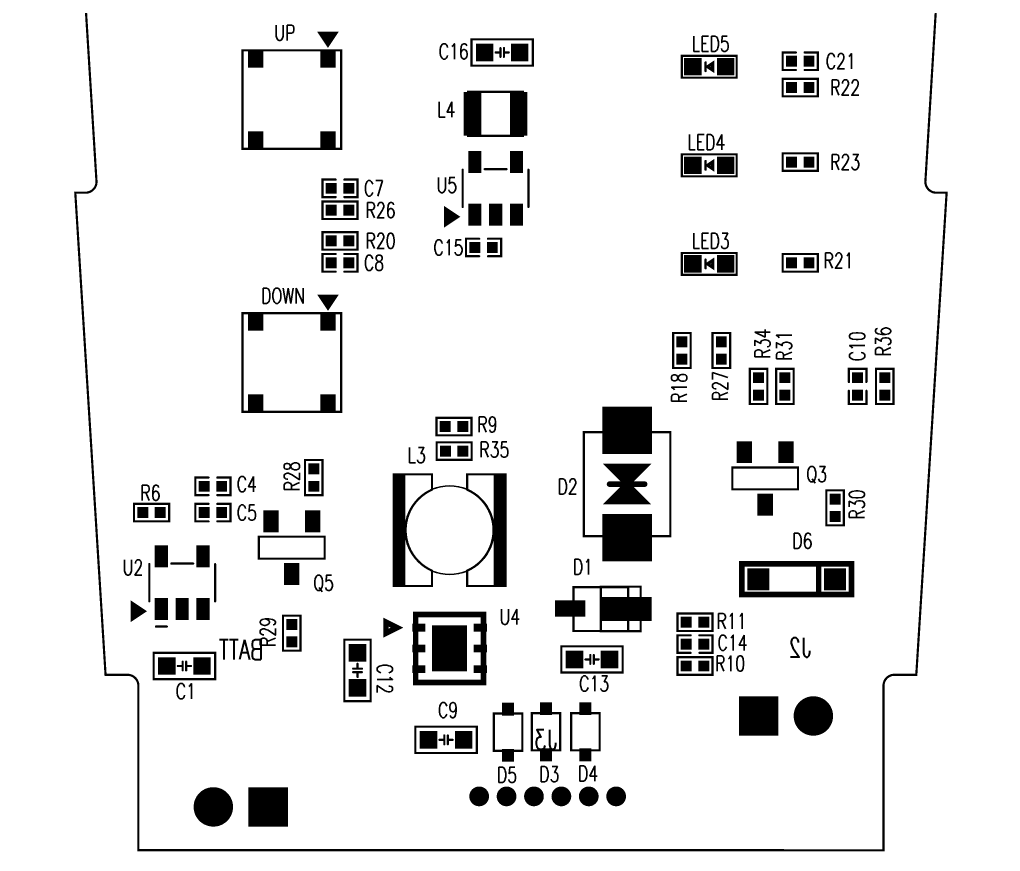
# Model space of a CAD drawing. Extents: x -5.3 to 40.5, y -0.1 to 73.1.
# Drawn here: x -4.42 to 40.33, y -0.06 to 37.9 of the extents above; entities that cross this region are included whole.
import ezdxf
from ezdxf.enums import TextEntityAlignment as Align

# ---------------------------------------------------------------- set-up
doc = ezdxf.new("R2010")
doc.units = 0
doc.header["$MEASUREMENT"] = 0
for name, pattern in [('KEEPOUT_00001000$0', [2, 1, 1]), ('TRMIDX_0', [2, 1, 1]), ('TRMIDX_1', [2, 1, 1])]:
    doc.linetypes.add(name, pattern=pattern)
doc.layers.get('0').update_dxf_attribs({"linetype": 'CONTINUOUS'})
for name, color, linetype in [('BOARD_OUTLINE_00', 254, 'CONTINUOUS'), ('DRIL_NPLTE_THRU_01', 96, 'CONTINUOUS'), ('DRIL_NPLTE_THRU_02', 2, 'CONTINUOUS'), ('DRIL_PLTE_THRU_01', 96, 'CONTINUOUS'), ('DRIL_PLTE_THRU_02', 2, 'CONTINUOUS'), ('DRIL_SYMBOL', 254, 'CONTINUOUS'), ('KEEPOUT_01', 4, 'CONTINUOUS'), ('PADS_BOT', 34, 'CONTINUOUS'), ('PADS_INNER', 3, 'CONTINUOUS'), ('PADS_TOP', 3, 'CONTINUOUS'), ('PADS_XR_123', 4, 'CONTINUOUS'), ('PART_NAME_01', 254, 'CONTINUOUS'), ('PART_NAME_02', 254, 'CONTINUOUS'), ('PART_TOP_2DLINE_00', 254, 'CONTINUOUS'), ('PART_TOP_2DLINE_01', 254, 'CONTINUOUS'), ('PART_TOP_2DLINE_126', 254, 'CONTINUOUS'), ('PART_TOP_COPPER_01', 254, 'CONTINUOUS')]:
    doc.layers.add(name, color=color, linetype=linetype)
doc.styles.add('W0$1', font='simplex', dxfattribs={"width": 0.75})
doc.styles.add('W0$127', font='simplex', dxfattribs={"width": 0.75})

# ---------------------------------------------------------------- blocks, each defined once
blk = doc.blocks.new('SMOOTH_0$1')
at = {"const_width": 0.05}
blk.add_lwpolyline([(-0.025, 0, 1), (0.025, 0, 1)], format="xyb", close=True, dxfattribs=at)
blk = doc.blocks.new('BOARD_1')
at = {"layer": 'BOARD_OUTLINE_00', "const_width": 0.1}
blk.add_lwpolyline([(1, -1), (35, -1.01), (35, 6.5, -0.414214), (35.5, 7), (36.496, 7), (37.88, 29), (37.411, 29, -0.432221), (36.912, 29.53), (37.462, 38.53, -0.396433), (37.961, 39), (38.51, 39), (40.28, 67.087, 0.432739), (38.483, 69), (20, 69), (20, 68.94, -0.969914), (18, 68.94), (18, 69), (12, 69), (12, 55.7, -0.414214), (11.3, 55), (6.7, 55, -0.414214), (6, 55.7), (6, 69), (-2.483, 69, 0.432739), (-4.28, 67.087), (-3.925, 61.595), (-3.92, 61.58), (-3.92, 61.17, -0.414214), (-4.12, 60.97), (-4.17, 60.97, 0.414214), (-4.37, 60.77), (-4.37, 53.3, 0.414214), (-4.07, 53), (-3.67, 53, -0.414214), (-3.37, 52.7), (-3.37, 52.633), (-3.34, 52.26), (-2.505, 39), (-1.97, 39, -0.396433), (-1.471, 38.531), (-0.913, 29.531, -0.432221), (-1.412, 29), (-1.88, 29), (-0.498, 7), (0.5, 7, -0.414214), (1, 6.5)], format="xyb", close=True, dxfattribs=at)
at = {"layer": 'BOARD_OUTLINE_00'}
for p in [(35, 6.5), (1, -1), (35, -1.01)]:
    blk.add_blockref('SMOOTH_0$1', p, dxfattribs=at)
blk = doc.blocks.new('PART_BODY_TOP_10')
at = {"layer": 'PART_TOP_2DLINE_01', "const_width": 0.1}
for points in [[(-0.2, 0.4), (-0.8, 0.4), (-0.8, -0.4), (-0.2, -0.4)], [(0.2, 0.4), (0.8, 0.4), (0.8, -0.4), (0.2, -0.4)]]:
    blk.add_lwpolyline(points, dxfattribs=at)
at = {"layer": 'PART_TOP_2DLINE_01'}
for p in [(-0.8, 0.4), (-0.2, 0.4), (0.2, 0.4), (0.8, 0.4), (-0.8, -0.4), (-0.2, -0.4), (0.2, -0.4), (0.8, -0.4)]:
    blk.add_blockref('SMOOTH_0$1', p, dxfattribs=at)
blk = doc.blocks.new('DRIL_HOLE_0')
blk.add_lwpolyline([(0, 0, 1), (0, 0, 1)], format="xyb", close=True)
blk = doc.blocks.new('PAD_0')
blk.add_lwpolyline([(0, 0, 1), (0, 0, 1)], format="xyb", close=True)
blk = doc.blocks.new('PAD_1')
at = {"const_width": 0.5}
blk.add_lwpolyline([(-0.25, 0), (0.25, 0)], dxfattribs=at)
blk = doc.blocks.new('STK_TOP_5')
at = {"layer": 'DRIL_NPLTE_THRU_01'}
blk.add_blockref('DRIL_HOLE_0', (0, 0), dxfattribs=at)
at = {"layer": 'DRIL_NPLTE_THRU_02'}
blk.add_blockref('DRIL_HOLE_0', (0, 0), dxfattribs=at)
at = {"layer": 'PADS_BOT'}
blk.add_blockref('PAD_0', (0, 0), dxfattribs=at)
at = {"layer": 'PADS_INNER'}
blk.add_blockref('PAD_0', (0, 0), dxfattribs=at)
at = {"layer": 'PADS_TOP'}
blk.add_blockref('PAD_1', (0, 0), dxfattribs=at)
blk = doc.blocks.new('SYM_TOP_4')
for name, p in [('PART_BODY_TOP_10', (0, 0)), ('STK_TOP_5', (-0.4, 0)), ('STK_TOP_5', (0.4, 0))]:
    blk.add_blockref(name, p)
blk = doc.blocks.new('PART_TOP_0')
blk.add_blockref('SYM_TOP_4', (0, 0))
at = {"layer": 'PART_NAME_01', "style": 'W0$1', "width": 0.75}
blk.add_text('C14', height=0.7, dxfattribs=at).set_placement((1.713, 0.065), align=Align.MIDDLE_CENTER)
blk = doc.blocks.new('PART_TOP_1')
blk.add_blockref('SYM_TOP_4', (0, 0))
at = {"layer": 'PART_NAME_01', "style": 'W0$1', "width": 0.75}
blk.add_text('C15', height=0.7, dxfattribs=at).set_placement((-1.6, 0), align=Align.MIDDLE_CENTER)
blk = doc.blocks.new('PART_TOP_5')
blk.add_blockref('SYM_TOP_4', (0, 0))
at = {"layer": 'PART_NAME_01', "style": 'W0$1', "width": 0.75}
blk.add_text('C21', height=0.7, rotation=180, dxfattribs=at).set_placement((-1.85, 0), align=Align.MIDDLE_CENTER)
blk = doc.blocks.new('PART_TOP_10')
blk.add_blockref('SYM_TOP_4', (0, 0))
at = {"layer": 'PART_NAME_01', "style": 'W0$1', "width": 0.75}
blk.add_text('C4', height=0.7, dxfattribs=at).set_placement((1.55, 0.1), align=Align.MIDDLE_CENTER)
blk = doc.blocks.new('PART_TOP_11')
blk.add_blockref('SYM_TOP_4', (0, 0))
at = {"layer": 'PART_NAME_01', "style": 'W0$1', "width": 0.75}
blk.add_text('C5', height=0.7, dxfattribs=at).set_placement((1.55, 0), align=Align.MIDDLE_CENTER)
blk = doc.blocks.new('PART_BODY_TOP_11')
at = {"layer": 'PART_TOP_2DLINE_00', "const_width": 0.1}
blk.add_lwpolyline([(-1.4, 0.6), (1.4, 0.6), (1.4, -0.6), (-1.4, -0.6)], close=True, dxfattribs=at)
for points in [[(-0.3, 0), (-0.08, 0)], [(-0.08, 0.2), (-0.08, -0.2)], [(0.08, 0.2), (0.08, -0.2)], [(0.08, 0), (0.3, 0)]]:
    blk.add_lwpolyline(points, dxfattribs=at)
at = {"layer": 'PART_TOP_2DLINE_00'}
for p in [(-1.4, 0.6), (1.4, 0.6), (-0.3, 0), (-0.08, 0.2), (-0.08, 0), (0.08, 0.2), (0.08, 0), (0.3, 0), (-0.08, -0.2), (0.08, -0.2), (-1.4, -0.6), (1.4, -0.6)]:
    blk.add_blockref('SMOOTH_0$1', p, dxfattribs=at)
blk = doc.blocks.new('PAD_2')
at = {"const_width": 0.8}
blk.add_lwpolyline([(-0.4, 0), (0.4, 0)], dxfattribs=at)
blk = doc.blocks.new('STK_TOP_6')
at = {"layer": 'DRIL_NPLTE_THRU_01'}
blk.add_blockref('DRIL_HOLE_0', (0, 0), dxfattribs=at)
at = {"layer": 'DRIL_NPLTE_THRU_02'}
blk.add_blockref('DRIL_HOLE_0', (0, 0), dxfattribs=at)
at = {"layer": 'PADS_BOT'}
blk.add_blockref('PAD_0', (0, 0), dxfattribs=at)
at = {"layer": 'PADS_INNER'}
blk.add_blockref('PAD_0', (0, 0), dxfattribs=at)
at = {"layer": 'PADS_TOP'}
blk.add_blockref('PAD_2', (0, 0), dxfattribs=at)
blk = doc.blocks.new('SYM_TOP_5')
for name, p in [('PART_BODY_TOP_11', (0, 0)), ('STK_TOP_6', (-0.8, 0)), ('STK_TOP_6', (0.8, 0))]:
    blk.add_blockref(name, p)
blk = doc.blocks.new('PART_TOP_13')
blk.add_blockref('SYM_TOP_5', (0, 0))
at = {"layer": 'PART_NAME_01', "style": 'W0$1', "width": 0.75}
blk.add_text('C1', height=0.7, rotation=180, dxfattribs=at).set_placement((0.4, 1.5))
blk = doc.blocks.new('PART_TOP_14')
blk.add_blockref('SYM_TOP_5', (0, 0))
at = {"layer": 'PART_NAME_01', "style": 'W0$1', "width": 0.75}
blk.add_text('C12', height=0.7, dxfattribs=at).set_placement((-0.3, 0.9))
blk = doc.blocks.new('PART_TOP_15')
blk.add_blockref('SYM_TOP_5', (0, 0))
at = {"layer": 'PART_NAME_01', "style": 'W0$1', "width": 0.75}
blk.add_text('C13', height=0.7, rotation=180, dxfattribs=at).set_placement((0.589, 1.453))
blk = doc.blocks.new('PART_TOP_16')
blk.add_blockref('SYM_TOP_5', (0, 0))
at = {"layer": 'PART_NAME_01', "style": 'W0$1', "width": 0.75}
blk.add_text('C16', height=0.7, rotation=180, dxfattribs=at).set_placement((2.9, 0.3))
blk = doc.blocks.new('PART_BODY_TOP_12')
at = {"layer": 'PART_TOP_2DLINE_00', "const_width": 0.1}
for points in [[(-1.5, 0.85), (-1.5, -0.85)], [(-0.5, 0.875), (0.5, 0.875)], [(1.5, 0.85), (1.5, -0.85)], [(-2.3, -1), (-2.15, -1)], [(-2.3, -1.1), (-2, -1.1)], [(-2.3, -1.2), (-1.85, -1.2)], [(-2.3, -1.3), (-1.7, -1.3)], [(-2.3, -1.4), (-1.85, -1.4)], [(-2.3, -1.5), (-2, -1.5)], [(-2.3, -1.6), (-2.15, -1.6)]]:
    blk.add_lwpolyline(points, dxfattribs=at)
blk.add_lwpolyline([(-2.3, -0.9), (-1.7, -1.3), (-2.3, -1.7)], close=True, dxfattribs=at)
at = {"layer": 'PART_TOP_2DLINE_00'}
for p in [(-1.5, 0.85), (-0.5, 0.875), (0.5, 0.875), (1.5, 0.85), (-2.3, -0.9), (-1.5, -0.85), (1.5, -0.85), (-2.3, -1), (-2.3, -1.1), (-2.3, -1.2), (-2.3, -1.3), (-2.15, -1), (-2, -1.1), (-1.85, -1.2), (-1.7, -1.3), (-1.7, -1.3), (-2.3, -1.4), (-2.3, -1.5), (-2.3, -1.6), (-2.3, -1.7), (-2.15, -1.6), (-2, -1.5), (-1.85, -1.4)]:
    blk.add_blockref('SMOOTH_0$1', p, dxfattribs=at)
blk = doc.blocks.new('PAD_3')
at = {"const_width": 0.6}
blk.add_lwpolyline([(-0.5, 0), (0.5, 0)], dxfattribs=at)
blk = doc.blocks.new('STK_TOP_7')
at = {"layer": 'DRIL_NPLTE_THRU_01'}
blk.add_blockref('DRIL_HOLE_0', (0, 0), dxfattribs=at)
at = {"layer": 'DRIL_NPLTE_THRU_02'}
blk.add_blockref('DRIL_HOLE_0', (0, 0), dxfattribs=at)
at = {"layer": 'PADS_BOT'}
blk.add_blockref('PAD_0', (0, 0), dxfattribs=at)
at = {"layer": 'PADS_INNER'}
blk.add_blockref('PAD_0', (0, 0), dxfattribs=at)
at = {"layer": 'PADS_TOP', "rotation": 90}
blk.add_blockref('PAD_3', (0, 0), dxfattribs=at)
blk = doc.blocks.new('SYM_TOP_6')
for name, p in [('STK_TOP_7', (-0.95, 1.2)), ('STK_TOP_7', (0.95, 1.2)), ('PART_BODY_TOP_12', (0, 0)), ('STK_TOP_7', (-0.95, -1.2)), ('STK_TOP_7', (0, -1.2)), ('STK_TOP_7', (0.95, -1.2))]:
    blk.add_blockref(name, p)
blk = doc.blocks.new('PART_TOP_18')
blk.add_blockref('SYM_TOP_6', (0, 0))
at = {"layer": 'PART_NAME_01', "style": 'W0$1', "width": 0.75}
blk.add_text('U5', height=0.7, dxfattribs=at).set_placement((-2.225, 0.15), align=Align.MIDDLE_CENTER)
blk = doc.blocks.new('PART_BODY_TOP_14')
at = {"layer": 'PART_TOP_2DLINE_01', "const_width": 0.1}
blk.add_lwpolyline([(-0.8, 0.4), (0.8, 0.4), (0.8, -0.4), (-0.8, -0.4)], close=True, dxfattribs=at)
at = {"layer": 'PART_TOP_2DLINE_01'}
for p in [(-0.8, 0.4), (0.8, 0.4), (-0.8, -0.4), (0.8, -0.4)]:
    blk.add_blockref('SMOOTH_0$1', p, dxfattribs=at)
blk = doc.blocks.new('STK_TOP_9')
at = {"layer": 'DRIL_NPLTE_THRU_01'}
blk.add_blockref('DRIL_HOLE_0', (0, 0), dxfattribs=at)
at = {"layer": 'DRIL_NPLTE_THRU_02'}
blk.add_blockref('DRIL_HOLE_0', (0, 0), dxfattribs=at)
at = {"layer": 'PADS_BOT'}
blk.add_blockref('PAD_0', (0, 0), dxfattribs=at)
at = {"layer": 'PADS_INNER'}
blk.add_blockref('PAD_0', (0, 0), dxfattribs=at)
at = {"layer": 'PADS_TOP'}
blk.add_blockref('PAD_1', (0, 0), dxfattribs=at)
at = {"layer": 'PADS_XR_123'}
blk.add_blockref('PAD_1', (0, 0), dxfattribs=at)
blk = doc.blocks.new('SYM_TOP_8')
for name, p in [('PART_BODY_TOP_14', (0, 0)), ('STK_TOP_9', (-0.4, 0)), ('STK_TOP_9', (0.4, 0))]:
    blk.add_blockref(name, p)
blk = doc.blocks.new('PART_TOP_20')
blk.add_blockref('SYM_TOP_8', (0, 0))
at = {"layer": 'PART_NAME_01', "style": 'W0$1', "width": 0.75}
blk.add_text('R10', height=0.7, rotation=180, dxfattribs=at).set_placement((-1.6, -0.113), align=Align.MIDDLE_CENTER)
blk = doc.blocks.new('PART_TOP_21')
blk.add_blockref('SYM_TOP_8', (0, 0))
at = {"layer": 'PART_NAME_01', "style": 'W0$1', "width": 0.75}
blk.add_text('R11', height=0.7, dxfattribs=at).set_placement((1.666, 0.05), align=Align.MIDDLE_CENTER)
blk = doc.blocks.new('PART_TOP_29')
blk.add_blockref('SYM_TOP_8', (0, 0))
at = {"layer": 'PART_NAME_01', "style": 'W0$1', "width": 0.75}
blk.add_text('R28', height=0.7, dxfattribs=at).set_placement((0.05, 1), align=Align.MIDDLE_CENTER)
blk = doc.blocks.new('PART_TOP_30')
blk.add_blockref('SYM_TOP_8', (0, 0))
at = {"layer": 'PART_NAME_01', "style": 'W0$1', "width": 0.75}
blk.add_text('R29', height=0.7, rotation=180, dxfattribs=at).set_placement((-0.05, -1.1), align=Align.MIDDLE_CENTER)
blk = doc.blocks.new('PART_TOP_34')
blk.add_blockref('SYM_TOP_8', (0, 0))
at = {"layer": 'PART_NAME_01', "style": 'W0$1', "width": 0.75}
blk.add_text('R6', height=0.7, rotation=180, dxfattribs=at).set_placement((0.05, -0.9), align=Align.MIDDLE_CENTER)
blk = doc.blocks.new('PART_TOP_37')
blk.add_blockref('SYM_TOP_8', (0, 0))
at = {"layer": 'PART_NAME_01', "style": 'W0$1', "width": 0.75}
blk.add_text('R9', height=0.7, rotation=180, dxfattribs=at).set_placement((-1.528, -0.092), align=Align.MIDDLE_CENTER)
blk = doc.blocks.new('PART_BODY_TOP_17')
at = {"layer": 'PART_TOP_2DLINE_00', "const_width": 0.1}
blk.add_lwpolyline([(-1.25, -1), (1.25, -1), (1.25, 1), (-1.25, 1)], close=True, dxfattribs=at)
at = {"layer": 'PART_TOP_COPPER_01', "linetype": 'TRMIDX_1', "const_width": 0.1}
blk.add_lwpolyline([(0, -1.01), (1.82, -1.01), (1.82, 1.02), (0, 1.02)], close=True, dxfattribs=at)
at = {"layer": 'PART_TOP_2DLINE_00'}
for p in [(-1.25, 1), (1.25, 1), (-1.25, -1), (1.25, -1)]:
    blk.add_blockref('SMOOTH_0$1', p, dxfattribs=at)
at = {"layer": 'PART_TOP_COPPER_01'}
for p in [(0, 1.02), (1.82, 1.02), (0, -1.01), (1.82, -1.01)]:
    blk.add_blockref('SMOOTH_0$1', p, dxfattribs=at)
blk = doc.blocks.new('PAD_6')
at = {"const_width": 0.75}
blk.add_lwpolyline([(-0.69, 0), (0.69, 0)], dxfattribs=at)
blk = doc.blocks.new('STK_TOP_14')
at = {"layer": 'DRIL_PLTE_THRU_01'}
blk.add_blockref('DRIL_HOLE_0', (0, 0), dxfattribs=at)
at = {"layer": 'DRIL_PLTE_THRU_02'}
blk.add_blockref('DRIL_HOLE_0', (0, 0), dxfattribs=at)
at = {"layer": 'PADS_BOT'}
blk.add_blockref('PAD_0', (0, 0), dxfattribs=at)
at = {"layer": 'PADS_INNER'}
blk.add_blockref('PAD_0', (0, 0), dxfattribs=at)
at = {"layer": 'PADS_TOP'}
blk.add_blockref('PAD_6', (0, 0), dxfattribs=at)
blk = doc.blocks.new('PAD_7')
at = {"const_width": 1.1}
blk.add_lwpolyline([(-1.16, 0), (1.16, 0)], dxfattribs=at)
blk = doc.blocks.new('STK_TOP_13')
at = {"layer": 'DRIL_PLTE_THRU_01'}
blk.add_blockref('DRIL_HOLE_0', (0, 0), dxfattribs=at)
at = {"layer": 'DRIL_PLTE_THRU_02'}
blk.add_blockref('DRIL_HOLE_0', (0, 0), dxfattribs=at)
at = {"layer": 'PADS_BOT'}
blk.add_blockref('PAD_0', (0, 0), dxfattribs=at)
at = {"layer": 'PADS_INNER'}
blk.add_blockref('PAD_0', (0, 0), dxfattribs=at)
at = {"layer": 'PADS_TOP'}
blk.add_blockref('PAD_7', (0, 0), dxfattribs=at)
blk = doc.blocks.new('SYM_TOP_11')
for name, p in [('PART_BODY_TOP_17', (0, 0)), ('STK_TOP_13', (1.16, 0)), ('STK_TOP_14', (-1.4, 0.02))]:
    blk.add_blockref(name, p)
blk = doc.blocks.new('PART_TOP_40')
blk.add_blockref('SYM_TOP_11', (0, 0))
at = {"layer": 'PART_NAME_01', "style": 'W0$1', "width": 0.75}
blk.add_text('D1', height=0.7, dxfattribs=at).set_placement((-0.81483, 1.925832), align=Align.MIDDLE_CENTER)
blk = doc.blocks.new('PART_BODY_TOP_19')
at = {"layer": 'PART_TOP_2DLINE_00', "const_width": 0.1}
blk.add_lwpolyline([(-1.25, -1), (1.25, -1), (1.25, 1), (-1.25, 1)], close=True, dxfattribs=at)
at = {"layer": 'PART_TOP_2DLINE_00'}
for p in [(-1.25, 1), (1.25, 1), (-1.25, -1), (1.25, -1)]:
    blk.add_blockref('SMOOTH_0$1', p, dxfattribs=at)
blk = doc.blocks.new('PAD_8')
at = {"const_width": 0.8}
blk.add_lwpolyline([(-1, 0), (1, 0)], dxfattribs=at)
blk = doc.blocks.new('STK_TOP_15')
at = {"layer": 'DRIL_PLTE_THRU_01'}
blk.add_blockref('DRIL_HOLE_0', (0, 0), dxfattribs=at)
at = {"layer": 'DRIL_PLTE_THRU_02'}
blk.add_blockref('DRIL_HOLE_0', (0, 0), dxfattribs=at)
at = {"layer": 'PADS_BOT'}
blk.add_blockref('PAD_0', (0, 0), dxfattribs=at)
at = {"layer": 'PADS_INNER'}
blk.add_blockref('PAD_0', (0, 0), dxfattribs=at)
at = {"layer": 'PADS_TOP', "rotation": 90}
blk.add_blockref('PAD_8', (0, 0), dxfattribs=at)
blk = doc.blocks.new('SYM_TOP_13')
for name, p in [('STK_TOP_15', (-1.05, 0)), ('STK_TOP_15', (1.05, 0)), ('PART_BODY_TOP_19', (0, 0))]:
    blk.add_blockref(name, p)
blk = doc.blocks.new('PART_TOP_41')
blk.add_blockref('SYM_TOP_13', (0, 0))
at = {"layer": 'PART_NAME_01', "style": 'W0$1', "width": 0.75}
blk.add_text('L4', height=0.7, rotation=180, dxfattribs=at).set_placement((2.25, -0.2), align=Align.MIDDLE_CENTER)
blk = doc.blocks.new('PART_BODY_TOP_20')
at = {"layer": 'KEEPOUT_01', "linetype": 'KEEPOUT_00001000$0'}
blk.add_lwpolyline([(-2.025, 0, 1), (2.025, 0, 1)], format="xyb", close=True, dxfattribs=at)
at = {"layer": 'PART_TOP_COPPER_01', "linetype": 'TRMIDX_0', "const_width": 0.1}
blk.add_lwpolyline([(-2.55, 2.55), (-0.8, 2.55), (-0.8, 1.85, 0.651892), (-0.8, -1.85), (-0.8, -2.55), (-2.55, -2.55)], format="xyb", close=True, dxfattribs=at)
at = {"layer": 'PART_TOP_COPPER_01', "linetype": 'TRMIDX_1', "const_width": 0.1}
blk.add_lwpolyline([(0.8, 2.55), (2.55, 2.55), (2.55, -2.55), (0.8, -2.55), (0.8, -1.85, 0.652514), (0.8, 1.85)], format="xyb", close=True, dxfattribs=at)
at = {"layer": 'PART_TOP_COPPER_01'}
for p in [(-2.55, 2.55), (-0.8, 2.55), (0.8, 2.55), (2.55, 2.55), (-0.8, 1.85), (0.8, 1.85), (-0.8, -1.85), (0.8, -1.85), (-2.55, -2.55), (-0.8, -2.55), (0.8, -2.55), (2.55, -2.55)]:
    blk.add_blockref('SMOOTH_0$1', p, dxfattribs=at)
blk = doc.blocks.new('PAD_9')
at = {"const_width": 0.515}
blk.add_lwpolyline([(-2.54, 0), (2.54, 0)], dxfattribs=at)
blk = doc.blocks.new('STK_TOP_16')
at = {"layer": 'DRIL_PLTE_THRU_01'}
blk.add_blockref('DRIL_HOLE_0', (0, 0), dxfattribs=at)
at = {"layer": 'DRIL_PLTE_THRU_02'}
blk.add_blockref('DRIL_HOLE_0', (0, 0), dxfattribs=at)
at = {"layer": 'PADS_BOT'}
blk.add_blockref('PAD_0', (0, 0), dxfattribs=at)
at = {"layer": 'PADS_INNER'}
blk.add_blockref('PAD_0', (0, 0), dxfattribs=at)
at = {"layer": 'PADS_TOP', "rotation": 90}
blk.add_blockref('PAD_9', (0, 0), dxfattribs=at)
blk = doc.blocks.new('SYM_TOP_14')
for name, p in [('STK_TOP_16', (-2.275, 0)), ('STK_TOP_16', (2.275, 0)), ('PART_BODY_TOP_20', (0, 0))]:
    blk.add_blockref(name, p)
blk = doc.blocks.new('PART_TOP_42')
blk.add_blockref('SYM_TOP_14', (0, 0))
at = {"layer": 'PART_NAME_01', "style": 'W0$1', "width": 0.75}
blk.add_text('L3', height=0.7, rotation=180, dxfattribs=at).set_placement((1.917, -3.071))
blk = doc.blocks.new('PART_BODY_TOP_23')
at = {"layer": 'PART_TOP_2DLINE_00', "const_width": 0.1}
for points in [[(-1.5, 0.85), (-1.5, -0.85)], [(-0.5, 0.875), (0.5, 0.875)], [(1.5, 0.85), (1.5, -0.85)], [(-2.3, -1), (-2.15, -1)], [(-2.3, -1.1), (-2, -1.1)], [(-2.3, -1.2), (-1.85, -1.2)], [(-2.3, -1.3), (-1.7, -1.3)], [(-2.3, -1.4), (-1.85, -1.4)], [(-2.3, -1.5), (-2, -1.5)], [(-2.3, -1.6), (-2.15, -1.6)], [(-0.7, -2), (-1.2, -2)]]:
    blk.add_lwpolyline(points, dxfattribs=at)
blk.add_lwpolyline([(-2.3, -0.9), (-1.7, -1.3), (-2.3, -1.7)], close=True, dxfattribs=at)
at = {"layer": 'PART_TOP_2DLINE_00'}
for p in [(-1.5, 0.85), (-0.5, 0.875), (0.5, 0.875), (1.5, 0.85), (-2.3, -0.9), (-1.5, -0.85), (1.5, -0.85), (-2.3, -1), (-2.3, -1.1), (-2.3, -1.2), (-2.3, -1.3), (-2.15, -1), (-2, -1.1), (-1.85, -1.2), (-1.7, -1.3), (-1.7, -1.3), (-2.3, -1.4), (-2.3, -1.5), (-2.3, -1.6), (-2.3, -1.7), (-2.15, -1.6), (-2, -1.5), (-1.85, -1.4), (-1.2, -2), (-0.7, -2)]:
    blk.add_blockref('SMOOTH_0$1', p, dxfattribs=at)
blk = doc.blocks.new('SYM_TOP_17')
for name, p in [('STK_TOP_7', (-0.95, 1.2)), ('STK_TOP_7', (0.95, 1.2)), ('PART_BODY_TOP_23', (0, 0)), ('STK_TOP_7', (-0.95, -1.2)), ('STK_TOP_7', (0, -1.2)), ('STK_TOP_7', (0.95, -1.2))]:
    blk.add_blockref(name, p)
blk = doc.blocks.new('PART_TOP_49')
blk.add_blockref('SYM_TOP_17', (0, 0))
at = {"layer": 'PART_NAME_01', "style": 'W0$1', "width": 0.75}
blk.add_text('U2', height=0.7, dxfattribs=at).set_placement((-2.25, 0.7), align=Align.MIDDLE_CENTER)
blk = doc.blocks.new('PART_TOP_50')
blk.add_blockref('SYM_TOP_8', (0, 0))
at = {"layer": 'PART_NAME_01', "style": 'W0$1', "width": 0.75}
blk.add_text('R18', height=0.7, dxfattribs=at).set_placement((-1.71, 0.12), align=Align.MIDDLE_CENTER)
blk = doc.blocks.new('PART_TOP_51')
blk.add_blockref('SYM_TOP_8', (0, 0))
at = {"layer": 'PART_NAME_01', "style": 'W0$1', "width": 0.75}
blk.add_text('R27', height=0.7, dxfattribs=at).set_placement((-1.63, 0.06), align=Align.MIDDLE_CENTER)
blk = doc.blocks.new('PART_TOP_55')
blk.add_blockref('SYM_TOP_8', (0, 0))
at = {"layer": 'PART_NAME_01', "style": 'W0$1', "width": 0.75}
blk.add_text('R31', height=0.7, dxfattribs=at).set_placement((1.85, 0.04), align=Align.MIDDLE_CENTER)
blk = doc.blocks.new('PART_BODY_TOP_26')
at = {"layer": 'PART_TOP_2DLINE_01', "const_width": 0.1}
blk.add_lwpolyline([(-3.05, 2.05), (-2.45, 1.65), (-3.05, 1.25)], close=True, dxfattribs=at)
for points in [[(-3.05, 1.95), (-2.9, 1.95)], [(-3.05, 1.85), (-2.75, 1.85)], [(-3.05, 1.75), (-2.6, 1.75)], [(-3.05, 1.65), (-2.45, 1.65)], [(-3.05, 1.55), (-2.6, 1.55)], [(-3.05, 1.45), (-2.75, 1.45)], [(-3.05, 1.35), (-2.9, 1.35)]]:
    blk.add_lwpolyline(points, dxfattribs=at)
at = {"layer": 'PART_TOP_2DLINE_126', "const_width": 0.1}
for points in [[(-2.25, 2.25), (2.25, 2.25), (2.25, -2.25), (-2.25, -2.25)], [(-2.25, -2.25), (2.25, -2.25), (2.25, 2.25), (-2.25, 2.25)]]:
    blk.add_lwpolyline(points, close=True, dxfattribs=at)
at = {"layer": 'PART_TOP_2DLINE_01'}
for p in [(-3.05, 2.05), (-3.05, 1.95), (-3.05, 1.85), (-3.05, 1.75), (-2.9, 1.95), (-2.75, 1.85), (-2.6, 1.75), (-3.05, 1.65), (-3.05, 1.55), (-3.05, 1.45), (-3.05, 1.35), (-2.9, 1.35), (-2.75, 1.45), (-2.6, 1.55), (-2.45, 1.65), (-2.45, 1.65), (-3.05, 1.25)]:
    blk.add_blockref('SMOOTH_0$1', p, dxfattribs=at)
at = {"layer": 'PART_TOP_2DLINE_126'}
for p in [(-2.25, 2.25), (-2.25, 2.25), (2.25, 2.25), (2.25, 2.25), (-2.25, -2.25), (-2.25, -2.25), (2.25, -2.25), (2.25, -2.25)]:
    blk.add_blockref('SMOOTH_0$1', p, dxfattribs=at)
blk = doc.blocks.new('PAD_16')
at = {"const_width": 0.7}
blk.add_lwpolyline([(-0.425, 0), (0.425, 0)], dxfattribs=at)
blk = doc.blocks.new('STK_TOP_23')
at = {"layer": 'DRIL_NPLTE_THRU_01'}
blk.add_blockref('DRIL_HOLE_0', (0, 0), dxfattribs=at)
at = {"layer": 'DRIL_NPLTE_THRU_02'}
blk.add_blockref('DRIL_HOLE_0', (0, 0), dxfattribs=at)
at = {"layer": 'PADS_BOT'}
blk.add_blockref('PAD_0', (0, 0), dxfattribs=at)
at = {"layer": 'PADS_INNER'}
blk.add_blockref('PAD_0', (0, 0), dxfattribs=at)
at = {"layer": 'PADS_TOP'}
blk.add_blockref('PAD_16', (0, 0), dxfattribs=at)
blk = doc.blocks.new('SYM_TOP_20')
for name, p in [('PART_BODY_TOP_26', (0, 0)), ('STK_TOP_23', (-1.875, 1.65)), ('STK_TOP_23', (1.875, 1.65)), ('STK_TOP_23', (-1.875, -1.65)), ('STK_TOP_23', (1.875, -1.65))]:
    blk.add_blockref(name, p)
blk = doc.blocks.new('PART_TOP_56')
blk.add_blockref('SYM_TOP_20', (0, 0))
at = {"layer": 'PART_NAME_01', "style": 'W0$1', "width": 0.75}
blk.add_text('UP', height=0.7, rotation=90, dxfattribs=at).set_placement((-2.7, -0.8))
blk = doc.blocks.new('PART_TOP_57')
blk.add_blockref('SYM_TOP_20', (0, 0))
at = {"layer": 'PART_NAME_01', "style": 'W0$1', "width": 0.75}
blk.add_text('DOWN', height=0.7, rotation=90, dxfattribs=at).set_placement((-2.7, -1.4))
blk = doc.blocks.new('PART_TOP_58')
blk.add_blockref('SYM_TOP_8', (0, 0))
at = {"layer": 'PART_NAME_01', "style": 'W0$1', "width": 0.75}
blk.add_text('R21', height=0.7, dxfattribs=at).set_placement((1.75, 0.1), align=Align.MIDDLE_CENTER)
blk = doc.blocks.new('PART_TOP_59')
blk.add_blockref('SYM_TOP_8', (0, 0))
at = {"layer": 'PART_NAME_01', "style": 'W0$1', "width": 0.75}
blk.add_text('R22', height=0.7, dxfattribs=at).set_placement((2.05, 0), align=Align.MIDDLE_CENTER)
blk = doc.blocks.new('PART_TOP_60')
blk.add_blockref('SYM_TOP_8', (0, 0))
at = {"layer": 'PART_NAME_01', "style": 'W0$1', "width": 0.75}
blk.add_text('R23', height=0.7, dxfattribs=at).set_placement((2.05, 0), align=Align.MIDDLE_CENTER)
blk = doc.blocks.new('PART_BODY_TOP_27')
at = {"layer": 'PART_TOP_2DLINE_01', "const_width": 0.1}
for points in [[(-1.249, 0.5), (1.25, 0.5), (1.25, -0.501), (-1.249, -0.501)], [(-0.12, 0), (0.18, 0.2), (0.18, -0.2)]]:
    blk.add_lwpolyline(points, close=True, dxfattribs=at)
for points in [[(-0.17, 0.2), (-0.17, -0.2)], [(0, 0), (0.11, 0.07), (0.11, -0.07), (0, 0)]]:
    blk.add_lwpolyline(points, dxfattribs=at)
at = {"layer": 'PART_TOP_2DLINE_01'}
for p in [(-1.249, 0.5), (1.25, 0.5), (-0.17, 0.2), (-0.12, 0), (0, 0), (0, 0), (0.11, 0.07), (0.18, 0.2), (-0.17, -0.2), (0.11, -0.07), (0.18, -0.2), (-1.249, -0.501), (1.25, -0.501)]:
    blk.add_blockref('SMOOTH_0$1', p, dxfattribs=at)
blk = doc.blocks.new('STK_TOP_24')
at = {"layer": 'DRIL_NPLTE_THRU_01'}
blk.add_blockref('DRIL_HOLE_0', (0, 0), dxfattribs=at)
at = {"layer": 'DRIL_NPLTE_THRU_02'}
blk.add_blockref('DRIL_HOLE_0', (0, 0), dxfattribs=at)
at = {"layer": 'PADS_BOT'}
blk.add_blockref('PAD_0', (0, 0), dxfattribs=at)
at = {"layer": 'PADS_INNER'}
blk.add_blockref('PAD_0', (0, 0), dxfattribs=at)
at = {"layer": 'PADS_TOP'}
blk.add_blockref('PAD_2', (0, 0), dxfattribs=at)
at = {"layer": 'PADS_XR_123'}
blk.add_blockref('PAD_2', (0, 0), dxfattribs=at)
blk = doc.blocks.new('SYM_TOP_21')
for name, p in [('PART_BODY_TOP_27', (0, 0)), ('STK_TOP_24', (-0.75, 0)), ('STK_TOP_24', (0.75, 0))]:
    blk.add_blockref(name, p)
blk = doc.blocks.new('PART_TOP_61')
blk.add_blockref('SYM_TOP_21', (0, 0))
at = {"layer": 'PART_NAME_01', "style": 'W0$1', "width": 0.75}
blk.add_text('LED3', height=0.7, dxfattribs=at).set_placement((-0.8, 0.7))
blk = doc.blocks.new('PART_TOP_62')
blk.add_blockref('SYM_TOP_21', (0, 0))
at = {"layer": 'PART_NAME_01', "style": 'W0$1', "width": 0.75}
blk.add_text('LED4', height=0.7, dxfattribs=at).set_placement((-1, 0.7))
blk = doc.blocks.new('PART_TOP_63')
blk.add_blockref('SYM_TOP_21', (0, 0))
at = {"layer": 'PART_NAME_01', "style": 'W0$1', "width": 0.75}
blk.add_text('LED5', height=0.7, dxfattribs=at).set_placement((-0.8, 0.7))
blk = doc.blocks.new('PART_TOP_66')
blk.add_blockref('SYM_TOP_4', (0, 0))
at = {"layer": 'PART_NAME_01', "style": 'W0$1', "width": 0.75}
blk.add_text('C7', height=0.7, rotation=180, dxfattribs=at).set_placement((-1.55, 0), align=Align.MIDDLE_CENTER)
blk = doc.blocks.new('PART_TOP_67')
blk.add_blockref('SYM_TOP_4', (0, 0))
at = {"layer": 'PART_NAME_01', "style": 'W0$1', "width": 0.75}
blk.add_text('C8', height=0.7, rotation=180, dxfattribs=at).set_placement((-1.55, 0), align=Align.MIDDLE_CENTER)
blk = doc.blocks.new('PART_TOP_68')
blk.add_blockref('SYM_TOP_8', (0, 0))
at = {"layer": 'PART_NAME_01', "style": 'W0$1', "width": 0.75}
blk.add_text('R20', height=0.7, dxfattribs=at).set_placement((1.85, 0), align=Align.MIDDLE_CENTER)
blk = doc.blocks.new('PART_TOP_69')
blk.add_blockref('SYM_TOP_8', (0, 0))
at = {"layer": 'PART_NAME_01', "style": 'W0$1', "width": 0.75}
blk.add_text('R26', height=0.7, dxfattribs=at).set_placement((1.85, 0), align=Align.MIDDLE_CENTER)
blk = doc.blocks.new('PART_TOP_70')
blk.add_blockref('SYM_TOP_8', (0, 0))
at = {"layer": 'PART_NAME_01', "style": 'W0$1', "width": 0.75}
blk.add_text('R30', height=0.7, dxfattribs=at).set_placement((0.15, -1), align=Align.MIDDLE_CENTER)
blk = doc.blocks.new('SMOOTH_0$254')
at = {"const_width": 0.127}
blk.add_lwpolyline([(-0.0635, 0, 1), (0.0635, 0, 1)], format="xyb", close=True, dxfattribs=at)
blk = doc.blocks.new('PART_BODY_TOP_28')
at = {"layer": 'PART_TOP_2DLINE_00', "const_width": 0.1}
blk.add_lwpolyline([(-2.375, -1.97), (2.375, -1.97), (2.375, 1.97), (-2.375, 1.97)], close=True, dxfattribs=at)
at = {"layer": 'PART_TOP_2DLINE_01', "const_width": 0.254}
for points in [[(0, 0), (-0.8, 0.8), (-0.8, -0.8)], [(0, 0), (0.8, 0.8), (0.8, -0.8)], [(-0.6, 0.4), (-0.6, -0.4), (-0.2, 0)], [(0.6, 0.4), (0.6, -0.4), (0.2, 0)]]:
    blk.add_lwpolyline(points, close=True, dxfattribs=at)
for points in [[(0, 0.8), (0, -0.8)], [(-0.6, 0), (0.6, 0)]]:
    blk.add_lwpolyline(points, dxfattribs=at)
at = {"layer": 'PART_TOP_2DLINE_00'}
for p in [(-2.375, 1.97), (2.375, 1.97), (-2.375, -1.97), (2.375, -1.97)]:
    blk.add_blockref('SMOOTH_0$1', p, dxfattribs=at)
at = {"layer": 'PART_TOP_2DLINE_01'}
for p in [(-0.8, 0.8), (0, 0.8), (0.8, 0.8), (-0.6, 0.4), (0.6, 0.4), (-0.6, 0), (-0.2, 0), (0, 0), (0, 0), (0.2, 0), (0.6, 0), (-0.6, -0.4), (0.6, -0.4), (-0.8, -0.8), (0, -0.8), (0.8, -0.8)]:
    blk.add_blockref('SMOOTH_0$254', p, dxfattribs=at)
blk = doc.blocks.new('PAD_18')
blk.add_lwpolyline([(0, 0), (0, 0)])
blk = doc.blocks.new('PAD_19')
at = {"const_width": 2.16}
blk.add_lwpolyline([(-1.13, 0), (1.13, 0)], dxfattribs=at)
blk = doc.blocks.new('STK_TOP_25')
at = {"layer": 'DRIL_PLTE_THRU_01'}
blk.add_blockref('DRIL_HOLE_0', (0, 0), dxfattribs=at)
at = {"layer": 'DRIL_PLTE_THRU_02'}
blk.add_blockref('DRIL_HOLE_0', (0, 0), dxfattribs=at)
at = {"layer": 'PADS_BOT'}
blk.add_blockref('PAD_18', (0, 0), dxfattribs=at)
at = {"layer": 'PADS_INNER'}
blk.add_blockref('PAD_18', (0, 0), dxfattribs=at)
at = {"layer": 'PADS_TOP', "rotation": 90}
blk.add_blockref('PAD_19', (0, 0), dxfattribs=at)
blk = doc.blocks.new('SYM_TOP_22')
for name, p in [('STK_TOP_25', (-2.45, 0)), ('PART_BODY_TOP_28', (0, 0)), ('STK_TOP_25', (2.45, 0))]:
    blk.add_blockref(name, p)
blk = doc.blocks.new('PART_TOP_71')
blk.add_blockref('SYM_TOP_22', (0, 0))
at = {"layer": 'PART_NAME_01', "style": 'W0$1', "width": 0.75}
blk.add_text('D2', height=0.7, rotation=270, dxfattribs=at).set_placement((-0.46, 3.177))
blk = doc.blocks.new('PART_BODY_TOP_32')
at = {"layer": 'PART_TOP_2DLINE_00', "const_width": 0.1}
blk.add_lwpolyline([(-0.85, -0.65), (0.85, -0.65), (0.85, 0.65), (-0.85, 0.65)], close=True, dxfattribs=at)
at = {"layer": 'PART_TOP_2DLINE_00'}
for p in [(-0.85, 0.65), (0.85, 0.65), (-0.85, -0.65), (0.85, -0.65)]:
    blk.add_blockref('SMOOTH_0$1', p, dxfattribs=at)
blk = doc.blocks.new('PAD_26')
at = {"const_width": 0.55}
blk.add_lwpolyline([(-0.295, 0), (0.295, 0)], dxfattribs=at)
blk = doc.blocks.new('STK_TOP_32')
at = {"layer": 'DRIL_PLTE_THRU_01'}
blk.add_blockref('DRIL_HOLE_0', (0, 0), dxfattribs=at)
at = {"layer": 'DRIL_PLTE_THRU_02'}
blk.add_blockref('DRIL_HOLE_0', (0, 0), dxfattribs=at)
at = {"layer": 'PADS_BOT'}
blk.add_blockref('PAD_0', (0, 0), dxfattribs=at)
at = {"layer": 'PADS_INNER'}
blk.add_blockref('PAD_0', (0, 0), dxfattribs=at)
at = {"layer": 'PADS_TOP'}
blk.add_blockref('PAD_26', (0, 0), dxfattribs=at)
blk = doc.blocks.new('SYM_TOP_26')
for name, p in [('PART_BODY_TOP_32', (0, 0)), ('STK_TOP_32', (-1.055, 0)), ('STK_TOP_32', (1.055, 0))]:
    blk.add_blockref(name, p)
blk = doc.blocks.new('PART_TOP_77')
blk.add_blockref('SYM_TOP_26', (0, 0))
at = {"layer": 'PART_NAME_01', "style": 'W0$1', "width": 0.75}
blk.add_text('D3', height=0.7, rotation=270, dxfattribs=at).set_placement((-2.29, 0.31))
blk = doc.blocks.new('PART_TOP_78')
blk.add_blockref('SYM_TOP_26', (0, 0))
at = {"layer": 'PART_NAME_01', "style": 'W0$1', "width": 0.75}
blk.add_text('D4', height=0.7, rotation=270, dxfattribs=at).set_placement((-2.26, 0.34))
blk = doc.blocks.new('DRIL_SYMBOL_0$5')
at = {"layer": 'DRIL_SYMBOL', "const_width": 0.0508}
for points in [[(-0.254, 0), (0.254, 0)], [(0, -0.254), (0, 0.254)]]:
    blk.add_lwpolyline(points, dxfattribs=at)
blk = doc.blocks.new('DRIL_HOLE_0$5')
at = {"const_width": 0.25}
blk.add_lwpolyline([(-0.125, 0, 1), (0.125, 0, 1)], format="xyb", close=True, dxfattribs=at)
blk.add_blockref('DRIL_SYMBOL_0$5', (0, 0))
blk = doc.blocks.new('PAD_27')
at = {"const_width": 0.45}
blk.add_lwpolyline([(0, -0.225, 1), (0, 0.225, 1)], format="xyb", close=True, dxfattribs=at)
blk = doc.blocks.new('STK_BOT_33')
at = {"layer": 'DRIL_PLTE_THRU_01'}
blk.add_blockref('DRIL_HOLE_0$5', (0, 0), dxfattribs=at)
at = {"layer": 'DRIL_PLTE_THRU_02'}
blk.add_blockref('DRIL_HOLE_0$5', (0, 0), dxfattribs=at)
at = {"layer": 'PADS_BOT'}
blk.add_blockref('PAD_27', (0, 0), dxfattribs=at)
at = {"layer": 'PADS_INNER'}
blk.add_blockref('PAD_27', (0, 0), dxfattribs=at)
at = {"layer": 'PADS_TOP'}
blk.add_blockref('PAD_27', (0, 0), dxfattribs=at)
blk = doc.blocks.new('SYM_BOT_27')
for p in [(0, 0), (1.25, 0), (2.5, 0), (3.75, 0), (5, 0), (6.25, 0)]:
    blk.add_blockref('STK_BOT_33', p)
blk = doc.blocks.new('PART_BOT_80')
blk.add_blockref('SYM_BOT_27', (0, 0))
at = {"layer": 'PART_NAME_02', "style": 'W0$127', "width": 0.75}
blk.add_text('J3', height=0.889, rotation=180, dxfattribs=at).set_placement((3.55, -2.15))
blk = doc.blocks.new('PART_BODY_TOP_34')
at = {"layer": 'PART_TOP_2DLINE_00', "const_width": 0.1}
blk.add_lwpolyline([(-1.5, 0.5), (1.5, 0.5), (1.5, -0.5), (-1.5, -0.5)], close=True, dxfattribs=at)
at = {"layer": 'PART_TOP_2DLINE_00'}
for p in [(-1.5, 0.5), (1.5, 0.5), (-1.5, -0.5), (1.5, -0.5)]:
    blk.add_blockref('SMOOTH_0$1', p, dxfattribs=at)
blk = doc.blocks.new('PAD_15')
at = {"const_width": 0.7}
blk.add_lwpolyline([(-0.5, 0), (0.5, 0)], dxfattribs=at)
blk = doc.blocks.new('STK_TOP_8')
at = {"layer": 'DRIL_NPLTE_THRU_01'}
blk.add_blockref('DRIL_HOLE_0', (0, 0), dxfattribs=at)
at = {"layer": 'DRIL_NPLTE_THRU_02'}
blk.add_blockref('DRIL_HOLE_0', (0, 0), dxfattribs=at)
at = {"layer": 'PADS_BOT'}
blk.add_blockref('PAD_0', (0, 0), dxfattribs=at)
at = {"layer": 'PADS_INNER'}
blk.add_blockref('PAD_0', (0, 0), dxfattribs=at)
at = {"layer": 'PADS_TOP', "rotation": 90}
blk.add_blockref('PAD_15', (0, 0), dxfattribs=at)
blk = doc.blocks.new('SYM_TOP_28')
for name, p in [('STK_TOP_8', (0, 1.2)), ('PART_BODY_TOP_34', (0, 0)), ('STK_TOP_8', (-0.95, -1.2)), ('STK_TOP_8', (0.95, -1.2))]:
    blk.add_blockref(name, p)
blk = doc.blocks.new('PART_TOP_81')
blk.add_blockref('SYM_TOP_28', (0, 0))
at = {"layer": 'PART_NAME_01', "style": 'W0$1', "width": 0.75}
blk.add_text('Q5', height=0.7, rotation=180, dxfattribs=at).set_placement((-1.45, 1.6), align=Align.MIDDLE_CENTER)
blk = doc.blocks.new('PART_TOP_84')
blk.add_blockref('SYM_TOP_28', (0, 0))
at = {"layer": 'PART_NAME_01', "style": 'W0$1', "width": 0.75}
blk.add_text('Q3', height=0.7, rotation=180, dxfattribs=at).set_placement((-2.35, -0.2), align=Align.MIDDLE_CENTER)
blk = doc.blocks.new('PART_TOP_85')
blk.add_blockref('SYM_TOP_26', (0, 0))
at = {"layer": 'PART_NAME_01', "style": 'W0$1', "width": 0.75}
blk.add_text('D5', height=0.7, rotation=270, dxfattribs=at).set_placement((-2.3, 0.51))
blk = doc.blocks.new('PART_TOP_86')
blk.add_blockref('SYM_TOP_5', (0, 0))
at = {"layer": 'PART_NAME_01', "style": 'W0$1', "width": 0.75}
blk.add_text('C9', height=0.7, rotation=180, dxfattribs=at).set_placement((0.373, -1.011))
blk = doc.blocks.new('DRIL_SYMBOL_1')
at = {"layer": 'DRIL_SYMBOL', "const_width": 0.0508}
for points in [[(-0.254, 0), (0.254, 0)], [(0, -0.254), (0, 0.254)]]:
    blk.add_lwpolyline(points, dxfattribs=at)
blk = doc.blocks.new('DRIL_HOLE_1')
at = {"const_width": 0.5}
blk.add_lwpolyline([(-0.25, 0, 1), (0.25, 0, 1)], format="xyb", close=True, dxfattribs=at)
blk.add_blockref('DRIL_SYMBOL_1', (0, 0))
blk = doc.blocks.new('PAD_25')
at = {"const_width": 0.9}
blk.add_lwpolyline([(0, -0.45, 1), (0, 0.45, 1)], format="xyb", close=True, dxfattribs=at)
blk = doc.blocks.new('PAD_28')
at = {"const_width": 1.8}
blk.add_lwpolyline([(-0.9, 0), (0.9, 0)], dxfattribs=at)
blk = doc.blocks.new('STK_BOT_37')
at = {"layer": 'DRIL_PLTE_THRU_01'}
blk.add_blockref('DRIL_HOLE_1', (0, 0), dxfattribs=at)
at = {"layer": 'DRIL_PLTE_THRU_02'}
blk.add_blockref('DRIL_HOLE_1', (0, 0), dxfattribs=at)
at = {"layer": 'PADS_BOT'}
blk.add_blockref('PAD_28', (0, 0), dxfattribs=at)
at = {"layer": 'PADS_INNER'}
blk.add_blockref('PAD_25', (0, 0), dxfattribs=at)
at = {"layer": 'PADS_TOP'}
blk.add_blockref('PAD_28', (0, 0), dxfattribs=at)
blk = doc.blocks.new('STK_BOT_36')
at = {"layer": 'DRIL_PLTE_THRU_01'}
blk.add_blockref('DRIL_HOLE_1', (0, 0), dxfattribs=at)
at = {"layer": 'DRIL_PLTE_THRU_02'}
blk.add_blockref('DRIL_HOLE_1', (0, 0), dxfattribs=at)
at = {"layer": 'PADS_BOT'}
blk.add_blockref('PAD_25', (0, 0), dxfattribs=at)
at = {"layer": 'PADS_INNER'}
blk.add_blockref('PAD_25', (0, 0), dxfattribs=at)
at = {"layer": 'PADS_TOP'}
blk.add_blockref('PAD_25', (0, 0), dxfattribs=at)
blk = doc.blocks.new('SYM_BOT_29')
for name, p in [('STK_BOT_37', (-2.5, 0)), ('STK_BOT_36', (0, 0))]:
    blk.add_blockref(name, p)
blk = doc.blocks.new('PART_BOT_87')
blk.add_blockref('SYM_BOT_29', (0, 0))
at = {"layer": 'PART_NAME_02', "style": 'W0$127', "width": 0.75}
blk.add_text('BATT', height=0.889, dxfattribs=at).set_placement((-2.28, 6.73))
blk = doc.blocks.new('PART_TOP_88')
blk.add_blockref('SYM_TOP_8', (0, 0))
at = {"layer": 'PART_NAME_01', "style": 'W0$1', "width": 0.75}
blk.add_text('R34', height=0.7, dxfattribs=at).set_placement((1.95, -0.18), align=Align.MIDDLE_CENTER)
blk = doc.blocks.new('PART_BODY_TOP_36')
at = {"layer": 'PART_TOP_2DLINE_01', "const_width": 0.254}
blk.add_lwpolyline([(-2.5, -0.7), (2.5, -0.7), (2.5, 0.7), (-2.5, 0.7)], close=True, dxfattribs=at)
blk.add_lwpolyline([(1, -0.7), (1, 0.7)], dxfattribs=at)
at = {"layer": 'PART_TOP_2DLINE_01'}
for p in [(-2.5, 0.7), (1, 0.7), (2.5, 0.7), (-2.5, -0.7), (1, -0.7), (2.5, -0.7)]:
    blk.add_blockref('SMOOTH_0$254', p, dxfattribs=at)
blk = doc.blocks.new('PAD_29')
at = {"const_width": 1}
blk.add_lwpolyline([(-0.5, 0), (0.5, 0)], dxfattribs=at)
blk = doc.blocks.new('STK_TOP_40')
at = {"layer": 'DRIL_PLTE_THRU_01'}
blk.add_blockref('DRIL_HOLE_0', (0, 0), dxfattribs=at)
at = {"layer": 'DRIL_PLTE_THRU_02'}
blk.add_blockref('DRIL_HOLE_0', (0, 0), dxfattribs=at)
at = {"layer": 'PADS_BOT'}
blk.add_blockref('PAD_0', (0, 0), dxfattribs=at)
at = {"layer": 'PADS_INNER'}
blk.add_blockref('PAD_0', (0, 0), dxfattribs=at)
at = {"layer": 'PADS_TOP'}
blk.add_blockref('PAD_29', (0, 0), dxfattribs=at)
blk = doc.blocks.new('SYM_TOP_30')
for name, p in [('STK_TOP_40', (-1.75, 0)), ('PART_BODY_TOP_36', (0, 0)), ('STK_TOP_40', (1.75, 0))]:
    blk.add_blockref(name, p)
blk = doc.blocks.new('PART_TOP_89')
blk.add_blockref('SYM_TOP_30', (0, 0))
at = {"layer": 'PART_NAME_01', "style": 'W0$1', "width": 0.75}
blk.add_text('D6', height=0.7, dxfattribs=at).set_placement((-0.2, 1.4))
blk = doc.blocks.new('PART_BODY_TOP_37')
at = {"layer": 'PART_TOP_2DLINE_01', "const_width": 0.254}
for points in [[(0.95, 2.4), (1.2, 2.9), (0.7, 2.9)], [(-1.55, -1.55), (1.55, -1.55), (1.55, 1.55), (-1.55, 1.55)]]:
    blk.add_lwpolyline(points, close=True, dxfattribs=at)
at = {"layer": 'PART_TOP_2DLINE_01'}
for p in [(0.7, 2.9), (1.2, 2.9), (0.95, 2.4), (-1.55, 1.55), (1.55, 1.55), (-1.55, -1.55), (1.55, -1.55)]:
    blk.add_blockref('SMOOTH_0$254', p, dxfattribs=at)
blk = doc.blocks.new('PAD_30')
at = {"const_width": 0.35}
blk.add_lwpolyline([(-0.3, 0), (0.3, 0)], dxfattribs=at)
blk = doc.blocks.new('STK_TOP_43')
at = {"layer": 'DRIL_PLTE_THRU_01'}
blk.add_blockref('DRIL_HOLE_0', (0, 0), dxfattribs=at)
at = {"layer": 'DRIL_PLTE_THRU_02'}
blk.add_blockref('DRIL_HOLE_0', (0, 0), dxfattribs=at)
at = {"layer": 'PADS_BOT'}
blk.add_blockref('PAD_0', (0, 0), dxfattribs=at)
at = {"layer": 'PADS_INNER'}
blk.add_blockref('PAD_0', (0, 0), dxfattribs=at)
at = {"layer": 'PADS_TOP', "rotation": 90}
blk.add_blockref('PAD_30', (0, 0), dxfattribs=at)
blk = doc.blocks.new('PAD_31')
at = {"const_width": 1.6}
blk.add_lwpolyline([(-1.05, 0), (1.05, 0)], dxfattribs=at)
blk = doc.blocks.new('STK_TOP_44')
at = {"layer": 'DRIL_PLTE_THRU_01'}
blk.add_blockref('DRIL_HOLE_0', (0, 0), dxfattribs=at)
at = {"layer": 'DRIL_PLTE_THRU_02'}
blk.add_blockref('DRIL_HOLE_0', (0, 0), dxfattribs=at)
at = {"layer": 'PADS_BOT'}
blk.add_blockref('PAD_0', (0, 0), dxfattribs=at)
at = {"layer": 'PADS_INNER'}
blk.add_blockref('PAD_0', (0, 0), dxfattribs=at)
at = {"layer": 'PADS_TOP'}
blk.add_blockref('PAD_31', (0, 0), dxfattribs=at)
blk = doc.blocks.new('SYM_TOP_31')
for name, p in [('PART_BODY_TOP_37', (0, 0)), ('STK_TOP_43', (-0.95, 1.4)), ('STK_TOP_43', (0, 1.4)), ('STK_TOP_43', (0.95, 1.4)), ('STK_TOP_44', (0, 0)), ('STK_TOP_43', (-0.95, -1.4)), ('STK_TOP_43', (0, -1.4)), ('STK_TOP_43', (0.95, -1.4))]:
    blk.add_blockref(name, p)
blk = doc.blocks.new('PART_TOP_90')
blk.add_blockref('SYM_TOP_31', (0, 0))
at = {"layer": 'PART_NAME_01', "style": 'W0$1', "width": 0.75}
blk.add_text('U4', height=0.7, rotation=270, dxfattribs=at).set_placement((1.097, -2.277))
blk = doc.blocks.new('PART_TOP_91')
blk.add_blockref('SYM_TOP_8', (0, 0))
at = {"layer": 'PART_NAME_01', "style": 'W0$1', "width": 0.75}
blk.add_text('R35', height=0.7, rotation=180, dxfattribs=at).set_placement((-1.831, -0.064), align=Align.MIDDLE_CENTER)
blk = doc.blocks.new('PART_BOT_92')
blk.add_blockref('SYM_BOT_29', (0, 0))
at = {"layer": 'PART_NAME_02', "style": 'W0$127', "width": 0.75}
blk.add_text('J2', height=0.889, rotation=180, dxfattribs=at).set_placement((-0.104, -2.681))
blk = doc.blocks.new('PART_TOP_93')
blk.add_blockref('SYM_TOP_4', (0, 0))
at = {"layer": 'PART_NAME_01', "style": 'W0$1', "width": 0.75}
blk.add_text('C10', height=0.7, rotation=180, dxfattribs=at).set_placement((-1.83, -0.02), align=Align.MIDDLE_CENTER)
blk = doc.blocks.new('PART_TOP_94')
blk.add_blockref('SYM_TOP_8', (0, 0))
at = {"layer": 'PART_NAME_01', "style": 'W0$1', "width": 0.75}
blk.add_text('R36', height=0.7, dxfattribs=at).set_placement((2.05, 0.08), align=Align.MIDDLE_CENTER)

msp = doc.modelspace()

# ---------------------------------------------------------------- block references
for name, p in [('BOARD_1', (0, 1)), ('PART_TOP_63', (27.05, 35.75)), ('PART_TOP_59', (31.2, 34.8)), ('PART_TOP_62', (27.05, 31.25)), ('PART_TOP_18', (17.3, 30.2)), ('PART_TOP_60', (31.2, 31.4)), ('PART_TOP_69', (10.2, 29.2)), ('PART_TOP_68', (10.2, 27.8)), ('PART_TOP_1', (16.75, 27.5)), ('PART_TOP_61', (27.05, 26.75)), ('PART_TOP_58', (31.2, 26.8)), ('PART_TOP_10', (4.4, 16.6)), ('PART_TOP_11', (4.4, 15.4)), ('PART_TOP_89', (31.04, 12.36)), ('PART_TOP_49', (3, 12.2)), ('PART_TOP_40', (22.1, 11)), ('PART_TOP_21', (26.4, 10.4)), ('PART_TOP_0', (26.4, 9.4))]:
    msp.add_blockref(name, p)
for name, p, rotation in [('PART_TOP_56', (8, 34.25), 270), ('PART_TOP_16', (17.6, 36.4), 180), ('PART_TOP_5', (31.2, 36), 180), ('PART_TOP_41', (17.3, 33.6), 180), ('PART_TOP_66', (10.2, 30.2), 180), ('PART_TOP_67', (10.2, 26.8), 180), ('PART_TOP_57', (8, 22.25), 270), ('PART_TOP_88', (29.3, 21.16), 90), ('PART_TOP_94', (35.06, 21.16), 90), ('PART_TOP_50', (25.8, 22.8), 90), ('PART_TOP_51', (27.6, 22.8), 90), ('PART_TOP_55', (30.5, 21.16), 90), ('PART_TOP_93', (33.82, 21.16), 270), ('PART_TOP_71', (23.3, 16.7), 90), ('PART_TOP_37', (15.4, 19.33), 180), ('PART_TOP_84', (29.6, 16.96), 180), ('PART_TOP_42', (15.2, 14.6), 180), ('PART_TOP_91', (15.41, 18.21), 180), ('PART_TOP_29', (9, 17), 90), ('PART_TOP_34', (1.6, 15.4), 180), ('PART_TOP_70', (32.79, 15.62), 90), ('PART_TOP_81', (8, 13.8), 180), ('PART_TOP_30', (8, 9.9), 270), ('PART_TOP_90', (15.2, 9.2), 90), ('PART_TOP_14', (11, 8.2), 270), ('PART_TOP_13', (3.1, 8.4), 180), ('PART_TOP_15', (21.7, 8.7), 180), ('PART_TOP_20', (26.4, 8.4), 180), ('PART_TOP_86', (15.04, 5.03), 180), ('PART_TOP_85', (17.87, 5.38), 90), ('PART_TOP_77', (19.6, 5.4), 90), ('PART_TOP_78', (21.4, 5.4), 90)]:
    msp.add_blockref(name, p, dxfattribs=dict(rotation=rotation))
at = {"xscale": -1}
msp.add_blockref('PART_BOT_87', (4.42, 1.97), dxfattribs=at)
at = {"xscale": -1, "rotation": 180}
for name, p in [('PART_BOT_92', (31.8, 6.12)), ('PART_BOT_80', (16.55, 2.45))]:
    msp.add_blockref(name, p, dxfattribs=at)

doc.saveas('drawing.dxf')
